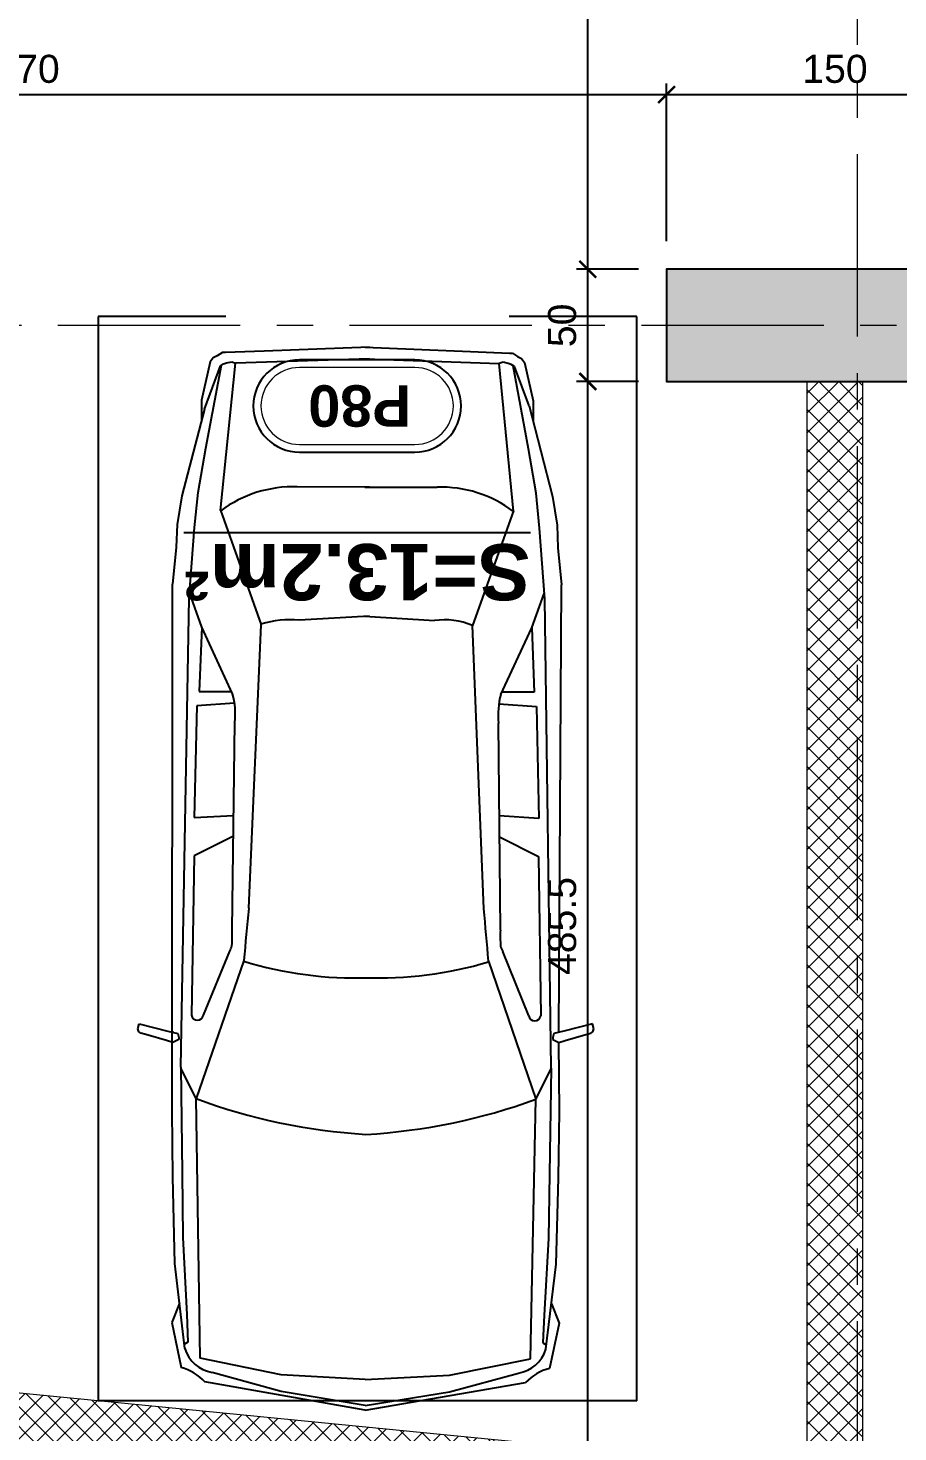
# Model space of a CAD drawing. Header units: centimetres. Extents: x 54080 to 59633, y -55119 to -48218.
# Drawn here: x 57873 to 58261, y -54590 to -53965 of the extents above; entities that cross this region are included whole.
import ezdxf
from ezdxf.enums import TextEntityAlignment as Align

# ---------------------------------------------------------------- set-up
doc = ezdxf.new("R2010")
doc.units = ezdxf.units.CM
doc.header["$LTSCALE"] = 50
doc.header["$MEASUREMENT"] = 0
doc.linetypes.add('AXES', pattern=[2, 1.25, -0.25, 0.25, -0.25])
doc.linetypes.add('CONTINU', pattern=[0])
doc.layers.get('0').update_dxf_attribs({"color": 8})
for name, color, linetype in [('AXES', 10, 'AXES'), ('BETON COUPE', 3, 'CONTINU'), ('BETON TRAME', 252, 'Continuous'), ('COTE 50ème', 1, 'Continuous'), ('FINI', 251, 'Continuous'), ('PILIER', 7, 'Continuous'), ('TEXTE', 7, 'Continuous')]:
    doc.layers.add(name, color=color, linetype=linetype)
doc.layers.add('BETON HACHURE', color=253, linetype='Continuous', lineweight=13)
doc.layers.add('MACONNERIE COUPE', color=7, linetype='Continuous', lineweight=30)
doc.styles.add('BRMNAMES', font='swisseb.ttf', dxfattribs={"height": 20})
doc.styles.add('RS_TEXT_1.50', font='arial.ttf', dxfattribs={"height": 12.5})
doc.styles.add('RS_TXT_50', font='arial.ttf', dxfattribs={"height": 12.5})
doc.dimstyles.new('RS_50CM_LINEAIRE', dxfattribs={"dimscale": 5, "dimtxt": 12.5, "dimasz": 1.5, "dimexe": 1, "dimexo": 2.5, "dimgap": 1, "dimtad": 1, "dimdec": 1, "dimrnd": 0.5, "dimdsep": 46, "dimtxsty": 'RS_TXT_50', "dimblk1": 'ARCHTICK', "dimblk2": 'ARCHTICK', "dimsah": 1, "dimcen": 2.5, "dimdle": 1, "dimclrt": 4, "dimadec": 0, "dimazin": 2, "dimtfac": 1, "dimtdec": 1, "dimtix": 1, "dimtmove": 2, "dimatfit": 3, "dimfxl": 1, "dimtolj": 1, "dimtzin": 0, "dimarcsym": 0})

# ---------------------------------------------------------------- blocks, each defined once
blk = doc.blocks.new('A$C99aa3423')
at = {"layer": 'AXES', "lineweight": 5, "ltscale": 1.3}
for p, q in [((2040.000211652863, -4150.000002682165), (2040.000211652863, -1058.409073453964)), ((3195.000211652863, -3234.999999999942), (-1984.999788347151, -3234.999999999942))]:
    blk.add_line(p, q, dxfattribs=at)
blk = doc.blocks.new('_ArchTick')
at = {"color": 0, "linetype": 'ByBlock', "const_width": 0.15}
blk.add_lwpolyline([(-0.5, -0.5), (0.5, 0.5)], dxfattribs=at)
blk = doc.blocks.new('*D987')
at = {"layer": 'COTE 50ème', "color": 0, "lineweight": -2, "ltscale": 0.5, "transparency": 16777216}
for p, q in [((58122.54091715266, -54612.6173079182), (58122.54091715266, -54117.36232274525)), ((58145.17135515629, -54122.36232274525), (58117.54091715266, -54122.36232274525)), ((58207.67135515629, -54607.6173079182), (58117.54091715266, -54607.6173079182))]:
    blk.add_line(p, q, dxfattribs=at)
at = {"layer": 'Defpoints', "color": 0, "ltscale": 0.5, "transparency": 16777216}
for p in [(58122.54091715266, -54122.36232274525), (58157.67135515629, -54122.36232274525), (58220.17135515629, -54607.6173079182)]:
    blk.add_point(p, dxfattribs=at)
at = {"layer": 'COTE 50ème', "color": 0, "lineweight": -2, "ltscale": 0.5, "transparency": 16777216, "xscale": 7.5, "yscale": 7.5, "zscale": 7.5}
for p, rotation in [((58122.54091715266, -54122.36232274525), 90), ((58122.54091715266, -54607.6173079182), 270)]:
    blk.add_blockref('_ArchTick', p, dxfattribs=dict(at, rotation=rotation))
at = {"layer": 'COTE 50ème', "color": 4, "ltscale": 0.5, "transparency": 16777216, "insert": (58111.15875480611, -54364.98981533173), "char_height": 12.5, "attachment_point": 5, "rotation": 90, "style": 'RS_TXT_50'}
blk.add_mtext('\\A1;485.5', dxfattribs=at)
blk = doc.blocks.new('*D988')
at = {"layer": 'COTE 50ème', "color": 0, "lineweight": -2, "ltscale": 0.5, "transparency": 16777216}
for p, q in [((58122.54091715268, -54127.36232274525), (58122.54091715268, -54067.36232274525)), ((58145.17135515629, -54072.36232274525), (58117.54091715268, -54072.36232274525)), ((58145.17135515629, -54122.36232274525), (58117.54091715268, -54122.36232274525))]:
    blk.add_line(p, q, dxfattribs=at)
at = {"layer": 'Defpoints', "color": 0, "ltscale": 0.5, "transparency": 16777216}
for p in [(58122.54091715268, -54072.36232274525), (58157.67135515629, -54072.36232274525), (58157.67135515629, -54122.36232274525)]:
    blk.add_point(p, dxfattribs=at)
at = {"layer": 'COTE 50ème', "color": 0, "lineweight": -2, "ltscale": 0.5, "transparency": 16777216, "xscale": 7.5, "yscale": 7.5, "zscale": 7.5}
for p, rotation in [((58122.54091715268, -54072.36232274525), 90), ((58122.54091715268, -54122.36232274525), 270)]:
    blk.add_blockref('_ArchTick', p, dxfattribs=dict(at, rotation=rotation))
at = {"layer": 'COTE 50ème', "color": 4, "ltscale": 0.5, "transparency": 16777216, "insert": (58111.15875480614, -54097.36232274525), "char_height": 12.5, "attachment_point": 5, "rotation": 90, "style": 'RS_TXT_50'}
blk.add_mtext('\\A1;50', dxfattribs=at)
blk = doc.blocks.new('*D989')
at = {"layer": 'COTE 50ème', "color": 0, "lineweight": -2, "ltscale": 0.5, "transparency": 16777216}
for p, q in [((58122.54091715271, -54077.36232274525), (58122.54091715271, -53442.36235951268)), ((58145.17135515629, -53447.36235951268), (58117.54091715271, -53447.36235951268)), ((58145.17135515629, -54072.36232274525), (58117.54091715271, -54072.36232274525))]:
    blk.add_line(p, q, dxfattribs=at)
at = {"layer": 'Defpoints', "color": 0, "ltscale": 0.5, "transparency": 16777216}
for p in [(58122.54091715271, -53447.36235951268), (58157.67135515629, -53447.36235951268), (58157.67135515629, -54072.36232274525)]:
    blk.add_point(p, dxfattribs=at)
at = {"layer": 'COTE 50ème', "color": 0, "lineweight": -2, "ltscale": 0.5, "transparency": 16777216, "xscale": 7.5, "yscale": 7.5, "zscale": 7.5}
for p, rotation in [((58122.54091715271, -53447.36235951268), 90), ((58122.54091715271, -54072.36232274525), 270)]:
    blk.add_blockref('_ArchTick', p, dxfattribs=dict(at, rotation=rotation))
at = {"layer": 'COTE 50ème', "color": 4, "ltscale": 0.5, "transparency": 16777216, "insert": (58111.15875480617, -53759.86234112897), "char_height": 12.5, "attachment_point": 5, "rotation": 90, "style": 'RS_TXT_50'}
blk.add_mtext('\\A1;625', dxfattribs=at)
blk = doc.blocks.new('*D1103')
at = {"layer": 'COTE 50ème', "color": 0, "lineweight": -2, "ltscale": 0.5, "transparency": 16777216}
for p, q in [((57582.67135515626, -53994.51134071965), (58162.67135515626, -53994.51134071965)), ((57587.67135515626, -54059.86232274525), (57587.67135515626, -53989.51134071965)), ((58157.67135515626, -54059.86232274522), (58157.67135515626, -53989.51134071965))]:
    blk.add_line(p, q, dxfattribs=at)
at = {"layer": 'Defpoints', "color": 0, "ltscale": 0.5, "transparency": 16777216}
for p in [(58157.67135515626, -53994.51134071965), (57587.67135515626, -54072.36232274525), (58157.67135515626, -54072.36232274522)]:
    blk.add_point(p, dxfattribs=at)
at = {"layer": 'COTE 50ème', "color": 0, "lineweight": -2, "ltscale": 0.5, "transparency": 16777216, "xscale": 7.5, "yscale": 7.5, "zscale": 7.5, "rotation": 180}
blk.add_blockref('_ArchTick', (57587.67135515626, -53994.51134071965), dxfattribs=at)
at = {"layer": 'COTE 50ème', "color": 0, "lineweight": -2, "ltscale": 0.5, "transparency": 16777216, "xscale": 7.5, "yscale": 7.5, "zscale": 7.5}
blk.add_blockref('_ArchTick', (58157.67135515626, -53994.51134071965), dxfattribs=at)
at = {"layer": 'COTE 50ème', "color": 4, "ltscale": 0.5, "transparency": 16777216, "insert": (57872.67135515626, -53983.12917837313), "char_height": 12.5, "attachment_point": 5, "style": 'RS_TXT_50'}
blk.add_mtext('\\A1;570', dxfattribs=at)
blk = doc.blocks.new('*D1104')
at = {"layer": 'COTE 50ème', "color": 0, "lineweight": -2, "ltscale": 0.5, "transparency": 16777216}
for p, q in [((58152.67135515626, -53994.51134071965), (58312.67135515626, -53994.51134071965)), ((58157.67135515626, -54059.86232274522), (58157.67135515626, -53989.51134071965)), ((58307.67135515626, -54059.86232274522), (58307.67135515626, -53989.51134071965))]:
    blk.add_line(p, q, dxfattribs=at)
at = {"layer": 'Defpoints', "color": 0, "ltscale": 0.5, "transparency": 16777216}
for p in [(58307.67135515626, -53994.51134071965), (58157.67135515626, -54072.36232274522), (58307.67135515626, -54072.36232274522)]:
    blk.add_point(p, dxfattribs=at)
at = {"layer": 'COTE 50ème', "color": 0, "lineweight": -2, "ltscale": 0.5, "transparency": 16777216, "xscale": 7.5, "yscale": 7.5, "zscale": 7.5, "rotation": 180}
blk.add_blockref('_ArchTick', (58157.67135515626, -53994.51134071965), dxfattribs=at)
at = {"layer": 'COTE 50ème', "color": 0, "lineweight": -2, "ltscale": 0.5, "transparency": 16777216, "xscale": 7.5, "yscale": 7.5, "zscale": 7.5}
blk.add_blockref('_ArchTick', (58307.67135515626, -53994.51134071965), dxfattribs=at)
at = {"layer": 'COTE 50ème', "color": 4, "ltscale": 0.5, "transparency": 16777216, "insert": (58232.67135515626, -53983.12917837313), "char_height": 12.5, "attachment_point": 5, "style": 'RS_TXT_50'}
blk.add_mtext('\\A1;150', dxfattribs=at)
blk = doc.blocks.new('*D1383')
at = {"layer": 'COTE 50ème', "color": 0, "lineweight": -2, "ltscale": 0.5, "transparency": 16777216}
for p, q in [((56913.949675413, -54491.9020474939), (56905.91432226521, -54573.7256339919)), ((58216.37906586262, -54697.39365551719), (56901.42692528494, -54568.26090450714)), ((58218.94968952567, -54620.05746599946), (58210.91433637787, -54701.88105249745))]:
    blk.add_line(p, q, dxfattribs=at)
at = {"layer": 'Defpoints', "color": 0, "ltscale": 0.5, "transparency": 16777216}
for p in [(56915.17134104361, -54479.46188941262), (56906.40298851745, -54568.74957075939), (58220.17135515627, -54607.61730791818)]:
    blk.add_point(p, dxfattribs=at)
at = {"layer": 'COTE 50ème', "color": 0, "lineweight": -2, "ltscale": 0.5, "transparency": 16777216, "xscale": 7.5, "yscale": 7.5, "zscale": 7.5}
for p, rotation in [((56906.40298851745, -54568.74957075939), 174.3913441653871), ((58211.40300263011, -54696.90498926495), 354.3913441653871)]:
    blk.add_blockref('_ArchTick', p, dxfattribs=dict(at, rotation=rotation))
at = {"layer": 'COTE 50ème', "color": 4, "ltscale": 0.5, "transparency": 16777216, "insert": (57560.01582796334, -54621.4953652088), "char_height": 12.5, "attachment_point": 5, "rotation": 354.3913441653871, "style": 'RS_TXT_50'}
blk.add_mtext('\\A1;1311.5', dxfattribs=at)
blk = doc.blocks.new('*D1391')
at = {"layer": 'COTE 50ème', "color": 0, "lineweight": -2, "ltscale": 0.5, "transparency": 16777216}
for p, q in [((54463.31701716159, -54276.36188518725), (54454.06751345095, -54370.54910421685)), ((59272.58151958902, -54838.71943726104), (54449.5801164707, -54365.08437473208)), ((59276.36629381488, -54749.01961521168), (59267.11679010425, -54843.2068342413))]:
    blk.add_line(p, q, dxfattribs=at)
at = {"layer": 'Defpoints', "color": 0, "ltscale": 0.5, "transparency": 16777216}
for p in [(54464.53868279222, -54263.92172710598), (54454.55617970321, -54365.57304098434), (59277.58795944552, -54736.57945713042)]:
    blk.add_point(p, dxfattribs=at)
at = {"layer": 'COTE 50ème', "color": 0, "lineweight": -2, "ltscale": 0.5, "transparency": 16777216, "xscale": 7.5, "yscale": 7.5, "zscale": 7.5}
for p, rotation in [((54454.55617970321, -54365.57304098434), 174.3913441652517), ((59267.6054563565, -54838.23077100878), 354.3913441652516)]:
    blk.add_blockref('_ArchTick', p, dxfattribs=dict(at, rotation=rotation))
at = {"layer": 'COTE 50ème', "color": 4, "ltscale": 0.5, "transparency": 16777216, "insert": (56862.19365041945, -54590.5699911932), "char_height": 12.5, "attachment_point": 5, "rotation": 354.39134416525167, "style": 'RS_TXT_50'}
blk.add_mtext('\\A1;4836', dxfattribs=at)
blk = doc.blocks.new('PILIER')
at = {"color": 252}
blk.add_lwpolyline([(1.56319072003831, 1.2), (-1.43680927996169, 1.2, 1), (-1.43680927996169, -1.2), (1.56319072003831, -1.2, 1), (1.56319072003831, 1.2, -1)], format="xyb", dxfattribs=at)
at = {"color": 10, "lineweight": 20}
blk.add_lwpolyline([(1.56319072003831, 1), (-1.43680927996169, 1, 1), (-1.43680927996169, -1), (1.56319072003831, -1, 1)], format="xyb", close=True, dxfattribs=at)
at = {"color": 7, "style": 'BRMNAMES'}
blk.add_attdef('PILIER_TEXTE', text='', height=1.0764, dxfattribs=at).set_placement((0, 0), align=Align.MIDDLE_CENTER)

msp = doc.modelspace()

# ---------------------------------------------------------------- hatches: boundary and pattern name
at = {"layer": 'BETON HACHURE', "transparency": 33554585}
h = msp.add_hatch(dxfattribs=at)
h.set_pattern_fill('ANSI37', color=256, scale=50, angle=270, style=0)
h.set_pattern_definition([(315, (861.4592228300826, 19655.39304804563), (4.419417382415923, 4.419417382415921), []), (45, (861.4592228300826, 19655.39304804563), (-4.41941738241592, 4.419417382415923), [])])
h.paths.add_polyline_path([(56357.6711435034, -51847.21800907419), (56382.67114350339, -51847.21800907419), (56382.6711435034, -52172.21800907419), (56357.6711435034, -52172.21800907417)], flags=0)
h.paths.add_polyline_path([(56357.6711435034, -51847.21800907419), (56382.67114350339, -51847.21800907419), (56382.6711435034, -52172.21800907419), (56357.6711435034, -52172.21800907417)], flags=0)
h.paths.add_polyline_path([(58537.66685065338, -51987.36232274516), (58537.67114350337, -52037.36231738077), (58617.67114350337, -52037.36231738077), (58617.66685065338, -51987.36232274516)], flags=0)
h.paths.add_polyline_path([(58157.66907774573, -51987.36232274525), (58157.66907774573, -52037.36231738086), (58237.66907774573, -52037.36231738086), (58237.66907774573, -51987.36232274525)], flags=0)
edge = h.paths.add_edge_path(flags=0)
edge.add_arc((58197.66907774576, -50672.36229558228), 40, 0, 360)
edge = h.paths.add_edge_path(flags=0)
edge.add_arc((58197.66907774573, -49997.36232274529), 40, 0, 360)
edge = h.paths.add_edge_path(flags=0)
edge.add_arc((58197.66907774572, -51272.3623323497), 40, 0, 360)
h.paths.add_polyline_path([(59277.6711435034, -49527.22052557723), (54853.82699740477, -49527.21800907417), (54464.53868279222, -54263.92172710598), (59277.58795944553, -54736.57945713042), (59277.6711435034, -54713.50983066575)])
edge = h.paths.add_edge_path(flags=0)
edge.add_arc((58197.66907774572, -51272.3623323497), 40, 0, 360)
h.paths.add_polyline_path([(56982.67114350341, -49552.21800907419), (56982.67114350341, -49972.36232274529), (57007.67114350341, -49972.36232274529), (57007.67114350341, -49552.21800907419), (58577.67780778063, -49552.21800907419), (58577.66685065338, -50022.36232274529), (58617.67114350343, -50022.36232274529), (58617.67114350343, -49552.21800907419), (59247.6711435034, -49552.2205255772), (59247.6711435034, -51282.3623323497), (58617.67114350343, -51282.3623323497), (58617.67114350343, -50647.36229558228), (58577.66685065338, -50647.36229558228), (58577.66685065338, -51312.3623323497), (59247.6711435034, -51312.3623323497), (59247.6711435034, -52057.36232274522), (58577.66685065338, -52057.36232274522), (58577.66685065338, -53447.36235951266), (58617.6711435034, -53447.36235951266), (58617.67114350341, -52087.36232274522), (59247.6711435034, -52087.36232274522), (59247.6711435034, -54709.0122819041), (58245.17135515626, -54610.07239253733), (58245.17135515626, -54122.36232274522), (58220.17135515626, -54122.36232274522), (58220.17135515626, -54607.61730791818), (56915.1713410436, -54479.46188941262), (56915.1713410436, -54122.36232274525), (56890.1713410436, -54122.36232274525), (56890.1713410436, -54477.00680479346), (55702.67135515626, -54360.39028676845), (55702.67135515626, -54122.36232274525), (55652.67114350341, -54122.36232274525), (55652.67114350341, -54355.4800967451), (54491.47013147647, -54241.44622697061), (54666.86086209134, -52107.36232274523), (54872.67135515626, -52107.36232274523), (54872.67135515626, -52057.36232274523), (54670.97014612785, -52057.36232274523), (54672.81931996375, -52037.36231738086), (54872.6711435034, -52037.36231738087), (54872.6711435034, -51987.36231738089), (54676.72312129579, -51987.36231738087), (54733.4311220244, -51297.36231738086), (54872.6711435034, -51297.36231738086), (54872.6711435034, -51247.36231738086), (54737.54038367115, -51247.36231738086), (54782.74240602593, -50697.36228061344), (54872.6711435034, -50697.36228061344), (54872.6711435034, -50647.36228061344), (54786.85168051075, -50647.36228061344), (54876.85666913999, -49552.21800907419), (55655.1711435034, -49552.21800907419), (55655.1711435034, -49972.36231738084), (55680.1711435034, -49972.36231738084), (55680.1711435034, -49552.21800907417)], flags=16)
h.paths.add_polyline_path([(58157.66907774573, -51232.3623323497), (58157.66907774573, -51312.3623323497), (58237.66907774573, -51312.3623323497), (58237.66907774573, -51232.3623323497)], flags=0)
at = {"layer": 'BETON TRAME', "transparency": 33554559}
h = msp.add_hatch(color=256, dxfattribs=at)
h.dxf.hatch_style = 1
h.paths.add_polyline_path([(57437.67135515626, -52797.36230777639), (57472.67135515626, -52797.36230777639), (57472.67135515626, -53447.36234454381), (57437.67135515626, -53447.36234454381), (57437.67135515626, -53272.36232274523), (56977.67135515626, -53272.36232274523), (56977.67135515626, -53447.36234454381), (56942.67135515626, -53447.36234454381), (56942.67135515626, -52797.36230777639), (56977.67135515626, -52797.36230777639), (56977.67135515626, -53232.36232274523), (57187.67135515626, -53232.36232274523), (57187.67135515626, -52902.36232274523), (57227.67135515626, -52902.36232274523), (57227.67135515626, -53232.36232274523), (57437.67135515626, -53232.36232274523)])
h.paths.add_polyline_path([(58307.67135515626, -54122.36232274522), (58307.67135515626, -54072.36232274522), (58157.67135515626, -54072.36232274522), (58157.67135515626, -54122.36232274522)])
h.paths.add_polyline_path([(57587.67135515626, -54122.36232274525), (57587.67135515626, -54072.36232274525), (57437.67135515626, -54072.36232274525), (57437.67135515626, -54122.36232274525)])
h.paths.add_polyline_path([(56977.6713410436, -54122.36232274525), (56977.6713410436, -54072.36232274525), (56827.6713410436, -54072.36232274525), (56827.6713410436, -54122.36232274525)])
h.paths.add_polyline_path([(56257.67114350342, -54122.3623173808), (56257.67114350342, -54072.3623173808), (56107.67114350342, -54072.3623173808), (56107.67114350342, -54122.3623173808)])
h.paths.add_polyline_path([(56257.67135515626, -53447.36234454381), (56257.67135515626, -53397.36234454381), (56107.67135024943, -53397.36234454381), (56107.67135024943, -53447.36234454381)])
h.paths.add_polyline_path([(58307.67135515626, -53447.36235951266), (58307.67135515626, -53397.36235951266), (58157.67135515626, -53397.36235951266), (58157.67135515626, -53447.36235951266)])
h.paths.add_polyline_path([(58307.67135515626, -52847.36232274523), (58307.67135515626, -52797.36232274523), (58157.67135515626, -52797.36232274523), (58157.67135515626, -52847.36232274523)])
h.paths.add_polyline_path([(56257.67136742881, -52847.36230777639), (56257.67136742881, -52797.36230777639), (56107.67136252198, -52797.36230777639), (56107.67136252198, -52847.36230777639)])
h.paths.add_polyline_path([(56257.67159135422, -52107.36231738084), (56257.67159135422, -52057.36231738084), (56107.67114350342, -52057.36231738084), (56107.67114350342, -52107.36231738084)])
h.paths.add_polyline_path([(58157.67135515626, -52057.36232274522), (58157.67135515626, -52107.36232274522), (58307.67135515626, -52107.36232274522), (58307.67135515626, -52057.36232274522)])
h.paths.add_polyline_path([(57492.67135515626, -52107.36232274525), (57492.67135515626, -52057.36232274525), (57367.67135515626, -52057.36232274525), (57367.67135515626, -52107.36232274525)])
h.paths.add_polyline_path([(57047.67135515626, -52107.36232274523), (57047.67135515626, -52057.36232274523), (56922.67136742881, -52057.36232274523), (56922.67136742881, -52107.36232274523)])
h.paths.add_polyline_path([(57072.67135515626, -52057.36232274525), (57047.67135515626, -52057.36232274525), (57047.67135515626, -52562.36232274523), (57072.67135515626, -52562.36232274523)])
h.paths.add_polyline_path([(57367.67135515626, -52057.36232274523), (57342.67135515626, -52057.36232274523), (57342.67135515626, -52562.36232274523), (57367.67135515626, -52562.36232274523)])

# ---------------------------------------------------------------- linework, layer by layer
at = {"layer": 'BETON COUPE', "lineweight": 5}
msp.add_lwpolyline([(58577.66685065338, -50647.36229558228), (58577.66685065338, -51312.3623323497), (59247.6711435034, -51312.3623323497), (59247.6711435034, -52057.36232274522), (58577.66685065338, -52057.36232274522), (58577.66685065338, -53447.36235951266), (58617.6711435034, -53447.36235951266), (58617.67114350341, -52087.36232274522), (59247.6711435034, -52087.36232274522), (59247.6711435034, -54709.0122819041), (58245.17135515626, -54610.07239253733), (58245.17135515626, -54122.36232274522), (58220.17135515626, -54122.36232274522), (58220.17135515626, -54607.61730791818), (56915.1713410436, -54479.46188941262), (56915.1713410436, -54122.36232274525), (56890.1713410436, -54122.36232274525), (56890.1713410436, -54477.00680479346), (55702.67135515626, -54360.39028676845)], dxfattribs=at)
at = {"layer": 'BETON COUPE'}
msp.add_lwpolyline([(58307.67135515626, -54122.36232274522), (58307.67135515626, -54072.36232274522), (58157.67135515626, -54072.36232274522), (58157.67135515626, -54122.36232274522)], close=True, dxfattribs=at)
at = {"layer": 'FINI'}
for p, q in [((57961.19653029525, -54093.44512183015), (57904.35442504994, -54093.44512183015)), ((57904.35442504994, -54093.44512183015), (57904.3544250499, -54576.60301641532)), ((58144.35442504989, -54093.44512183018), (58087.51231980458, -54093.44512183018)), ((58144.35442504986, -54576.60301641532), (58144.35442504989, -54093.44512183018)), ((58025.33459664672, -54107.03044303073), (57978.36769050742, -54108.8501843074)), ((58023.37441559943, -54107.0263865231), (58070.33355219485, -54109.04050357649)), ((57954.27331367831, -54113.67357893815), (57950.34233950458, -54130.63434986165)), ((57955.62487276702, -54111.82982723825), (57954.27331367831, -54113.67357893815)), ((57957.44375082674, -54110.89584468974), (57955.62487276702, -54111.82982723825)), ((57959.71486239784, -54109.49935191995), (57957.44375082674, -54110.89584468974)), ((57961.08631880148, -54109.48442850405), (57959.71486239784, -54109.49935191995)), ((57960.22662375489, -54114.52332550226), (57961.59327001911, -54114.05119535513)), ((57978.36769050742, -54108.8501843074), (57961.08631880148, -54109.48442850405)), ((57961.59327001911, -54114.05119535513), (57963.87416528987, -54113.56944494325)), ((57963.87416528987, -54113.56944494325), (57965.62680259502, -54114.12795761478)), ((58025.32363770871, -54112.32600865801), (57965.62680259502, -54114.12795761478)), ((58023.36345666135, -54112.32195215032), (58083.0523223815, -54114.37096451633)), ((58070.33355219485, -54109.04050357649), (58087.61198671157, -54109.74626775825)), ((58084.80725629937, -54113.81971060776), (58083.0523223815, -54114.37096451633)), ((58087.08630257511, -54114.31089761632), (58084.80725629937, -54113.81971060776)), ((58087.61198671157, -54109.74626775825), (58088.98353370262, -54109.76686769791)), ((58088.98353370262, -54109.76686769791), (58091.248681431, -54111.17274805496)), ((58091.248681431, -54111.17274805496), (58093.06367861183, -54112.11425074705)), ((58093.06367861183, -54112.11425074705), (58094.4077594872, -54113.96358095421)), ((58094.4077594872, -54113.96358095421), (58098.26850081201, -54130.9404764871)), ((57951.75856513347, -54134.73428973084), (57958.8649513764, -54115.45266271947)), ((57952.40447003741, -54152.10252391722), (57959.38867799219, -54115.09522114298)), ((57958.8649513764, -54115.45266271947), (57960.22662375489, -54114.52332550226)), ((57958.91215741381, -54179.8997383363), (57965.62680259502, -54114.12795761478)), ((58089.49485210895, -54180.16997342737), (58083.0523223815, -54114.37096451633)), ((58088.45098303725, -54114.78868012285), (58087.08630257511, -54114.31089761632)), ((58089.80863286972, -54115.72364485671), (58088.45098303725, -54114.78868012285)), ((58096.11753310124, -54152.39993172287), (58089.28637926857, -54115.36398869584)), ((58096.4056023566, -54133.1989228373), (58089.80863286972, -54115.72364485671)), ((57950.34233950458, -54130.63434986165), (57950.44134450238, -54139.75857872452)), ((58098.26850081201, -54130.9404764871), (58098.13371934562, -54139.93167722897)), ((57951.75856513347, -54134.73428973084), (57941.66032731971, -54173.25211637939)), ((58096.4056023566, -54133.1989228373), (58106.77388378094, -54173.59381155632)), ((57948.96038530971, -54171.80123377632), (57952.40447003741, -54152.10252391722)), ((58099.47989301201, -54172.11272721706), (58096.11753310124, -54152.39993172287)), ((58025.20549559745, -54169.41450588274), (57993.09414761418, -54169.34805287328)), ((58023.24531455016, -54169.41044937508), (58055.35682698858, -54169.47690272485)), ((57941.66032731971, -54173.25211637939), (57939.5134108152, -54186.07845561157)), ((57947.30052306147, -54187.36551193078), (57948.96038530971, -54171.80123377632)), ((58101.07532250771, -54187.68374205331), (58099.47989301201, -54172.11272721706)), ((58106.77388378094, -54173.59381155632), (58108.86769468996, -54186.42892678565)), ((57958.92642674944, -54179.75931975187), (57977.05447071666, -54230.84268581087)), ((58089.48099926365, -54180.02949664535), (58071.1418467651, -54231.03739545977)), ((57939.5134108152, -54186.07845561157), (57939.1654760899, -54196.14165545607)), ((57944.90002178289, -54218.94132648839), (57947.30052306147, -54187.36551193078)), ((58103.34511429148, -54219.26922157514), (58101.07532250771, -54187.68374205331)), ((58108.86769468996, -54186.42892678565), (58109.17414073222, -54196.49348084209)), ((57939.1654760899, -54196.14165545607), (57937.51556232195, -54212.62034775215)), ((58109.17414073222, -54196.49348084209), (58110.75583681567, -54212.97886081136)), ((57937.31991094869, -54447.18859218937), (57937.51556232195, -54212.62034775215)), ((58109.60137112521, -54411.87325044759), (58110.75583681567, -54212.97886081136)), ((57941.22601321287, -54427.94178591034), (57944.90002178289, -54218.94132648839)), ((57950.53169472808, -54231.84856018089), (57945.09036811267, -54216.43754226409)), ((58097.66023237247, -54232.15303615961), (58103.16512835515, -54216.7646130152)), ((58106.15422520325, -54428.2830975251), (58103.34511429148, -54219.26922157514)), ((57950.53169472808, -54231.84856018089), (57949.41166295458, -54260.48879543925)), ((57964.26089446533, -54261.58028734257), (57950.53169472808, -54231.84856018089)), ((57971.48911026182, -54357.06984750312), (57977.05447071666, -54230.84268581087)), ((58025.10224235495, -54226.93753543726), (57994.03196697063, -54228.75629547588)), ((58023.11048521469, -54226.93341358425), (58054.17313127514, -54228.88075494618)), ((58076.1847187712, -54357.28651041826), (58071.1418467651, -54231.03739545977)), ((58083.80809377679, -54261.82768496574), (58097.66023237247, -54232.15303615961)), ((58097.66023237247, -54232.15303615961), (58098.66171599506, -54260.79733288824)), ((57949.41166295458, -54260.48879543925), (57963.64489007925, -54260.51825047107)), ((58098.66171599506, -54260.79733288824), (58084.30293340726, -54260.76761802493)), ((57948.33756949299, -54266.85147473766), (57947.17363168867, -54316.70793248841)), ((57965.1148179448, -54265.68794452172), (57948.33756949299, -54266.85147473766)), ((58082.93721083026, -54265.93177521552), (58099.7094654785, -54267.16473215815)), ((58099.7094654785, -54267.16473215815), (58100.66704274403, -54317.02558029012)), ((57964.04355746214, -54366.60162793702), (57965.29547280275, -54274.31223288539)), ((58083.59075677366, -54366.84902556019), (58082.72082813408, -54274.55523944658)), ((57947.17363168867, -54316.70793248841), (57964.73388742537, -54315.71150316022)), ((58100.66704274403, -54317.02558029012), (58083.1110615304, -54315.95647946815)), ((57964.60800187061, -54324.99160510369), (57947.13850659205, -54333.68104190467)), ((58083.19853665317, -54325.237022952), (58100.63191764744, -54333.99868970638)), ((57947.13850659205, -54333.68104190467), (57945.93066241809, -54404.753885894)), ((58100.63191764744, -54333.99868970638), (58101.54575299848, -54405.07592441732)), ((57951.23477864862, -54404.76486252714), (57962.96304184802, -54376.14690944456)), ((58096.24163676799, -54405.06494778424), (58084.63192068443, -54376.39869778935)), ((57969.31913416874, -54380.40344102719), (57947.97534104146, -54441.88709697721)), ((58078.2581010192, -54380.6288853841), (58099.34723702691, -54442.2003543977)), ((57922.08016996033, -54410.8295908056), (57922.66953434783, -54408.57659477941)), ((57922.52245327564, -54412.20585734866), (57922.08016996033, -54410.8295908056)), ((57923.43172836758, -54412.6730132408), (57922.52245327564, -54412.20585734866)), ((57922.5620844863, -54408.54853038493), (57935.32856378672, -54411.88793391536)), ((57926.6220635116, -54413.62224811551), (57923.43172836758, -54412.6730132408)), ((57934.8265871637, -54415.99749369491), (57926.6220635116, -54413.62224811551)), ((57935.32856378672, -54411.88793391536), (57939.89035500822, -54412.85176329498)), ((57937.65042747059, -54412.37848015974), (57937.65563159606, -54411.87325044759)), ((57939.89035500822, -54412.85176329498), (57940.32782886474, -54414.68556547951)), ((58107.36664771307, -54412.85176329498), (58106.92917385654, -54414.68556547951)), ((58111.92843893453, -54411.88793391536), (58107.36664771307, -54412.85176329498)), ((58109.60657525066, -54412.37848015974), (58109.60137112521, -54411.87325044759)), ((58124.69491823499, -54408.54853038493), (58111.92843893453, -54411.88793391536)), ((58112.43041555759, -54415.99749369491), (58120.63493920968, -54413.62224811551)), ((58120.63493920968, -54413.62224811551), (58123.82527435368, -54412.6730132408)), ((58123.82527435368, -54412.6730132408), (58124.73454944563, -54412.20585734866)), ((58125.17683276092, -54410.8295908056), (58124.58746837342, -54408.57659477941)), ((58124.73454944563, -54412.20585734866), (58125.17683276092, -54410.8295908056)), ((57937.55988004649, -54416.94175398842), (57934.8265871637, -54415.99749369491)), ((57940.31788002927, -54415.59997926746), (57937.55988004649, -54416.94175398842)), ((57940.32782886474, -54414.68556547951), (57940.31788002927, -54415.59997926746)), ((58106.92917385654, -54414.68556547951), (58106.93912269199, -54415.59997926746)), ((58106.93912269199, -54415.59997926746), (58109.69712267476, -54416.94175398842)), ((58109.98063352909, -54447.5459058916), (58109.65518522825, -54416.94199611241)), ((58109.69712267476, -54416.94175398842), (58112.43041555759, -54415.99749369491)), ((57941.22601321287, -54427.94178591034), (57941.73755384296, -54475.03246372475)), ((57947.97534104146, -54441.88709697721), (57941.23019016506, -54428.32628803159)), ((58099.34723702691, -54442.2003543977), (58106.1484517365, -54428.66800614333)), ((58106.15422520325, -54428.2830975251), (58105.44795010909, -54475.3712551239)), ((57949.85772942768, -54557.52130956278), (57947.97534104146, -54441.88709697721)), ((58096.98626707207, -54557.8257855415), (58099.34723702691, -54442.2003543977)), ((57937.64275371816, -54476.9057323111), (57937.31991094869, -54447.18859218937)), ((58109.53479709209, -54477.26145526583), (58109.98063352909, -54447.5459058916)), ((57941.73755384296, -54475.03246372475), (57942.05028332266, -54503.8351893638)), ((58105.44795010909, -54475.3712551239), (58105.01584743875, -54504.17243936588)), ((57938.51698769329, -54515.30483115386), (57937.64275371816, -54476.9057323111)), ((58108.50164117854, -54515.65660684987), (58109.53479709209, -54477.26145526583)), ((57942.05028332266, -54503.8351893638), (57943.79432631555, -54538.10947642633)), ((58105.01584743875, -54504.17243936588), (58103.12996175979, -54538.43921445211)), ((57943.04390257936, -54553.20692793847), (57938.51698769329, -54515.30483115386)), ((58103.81805677951, -54553.53964291496), (58108.50164117854, -54515.65660684987)), ((57940.62676570186, -54532.96917950528), (57937.16091215728, -54541.58261403468)), ((57943.79432631555, -54538.10947642633), (57944.38567728842, -54550.44876243651)), ((58103.12996175979, -54538.43921445211), (58102.48770931637, -54550.77594757482)), ((58106.31882891563, -54533.31221861055), (58109.74894415445, -54541.93977730698)), ((57937.16091215728, -54541.58261403468), (57941.36239572844, -54561.74677751231)), ((58109.74894415445, -54541.93977730698), (58105.46403924481, -54562.08637858031)), ((57944.38567728842, -54550.44876243651), (57942.81111526188, -54551.25760385118)), ((58102.48770931637, -54550.77594757482), (58104.05891014788, -54551.59129900608)), ((57985.91041778069, -54565.02158316621), (57949.85772942768, -54557.52130956278)), ((58060.90300878659, -54565.17677700493), (58096.98626707207, -54557.8257855415)), ((57985.89505076336, -54572.44721588428), (57955.14867383224, -54563.89716102462)), ((58060.88764176926, -54572.60240972298), (58091.66897901567, -54564.17968373705)), ((58023.37441575467, -54580.70655490097), (57951.9574556828, -54568.13393451754)), ((58023.4025191574, -54567.12594667441), (57985.91041778069, -54565.02158316621)), ((58023.37441575467, -54580.70655490097), (58094.84263427719, -54568.42962905299)), ((58023.4025191574, -54567.12594667441), (58060.90300878659, -54565.17677700493)), ((58144.35442504986, -54576.60301641532), (57904.3544250499, -54576.60301641532)), ((58023.37876286996, -54578.60543297336), (57985.89505076336, -54572.44721588428)), ((58023.37876286996, -54578.60543297336), (58060.88764176926, -54572.60240972298))]:
    msp.add_line(p, q, dxfattribs=at)
for centre, major_axis, ratio, start_param, end_param in [((57991.01883201788, -54222.67460612563), (-0.5738758203971069, 53.36400880104317), 0.9999997916428742, -0.04964962506442205, 0.6326275099738385), ((58057.21124742914, -54222.81158839152), (-0.4835847966212948, 53.36490342185672), 0.9999997997666519, -0.6565815974824281, 0.02569556315918931), ((57989.68452704373, -54272.68390475007), (-0.7773960235429879, -44.13548114159644), 0.9999998392120582, 3.0605595171654, 3.452837564561171), ((58058.33855781321, -54272.82598121971), (-1.249178358204541, -44.24440136447019), 0.8567501148383436, 2.830192993852996, 3.284587045797759), ((57930.58094983816, -54270.72491153298), (-0.8336229136214324, 34.88928788689552), 0.9999997294640394, 4.585522758158135, 4.953624326468141), ((58117.44990130087, -54271.11162853427), (-0.8247985878779102, -34.88949813080591), 0.9999997178273563, 4.466761831813294, 4.834863404109098), ((59059.69505986298, -54470.03844441299), (-1069.033398334422, 232.6408420385274), 0.9999998469145477, 0.1108355544404285, 0.1322560406787221), ((56987.52052494076, -54465.75017118163), (-48.27950128524625, 1092.988611700433), 0.9999996430574644, -1.53705747502554, -1.515637476254689), ((57883.92604891289, -54369.08789831365), (-0.7731325571895472, -80.15235866916528), 0.9999994172118457, 1.522287593099759, 1.611464690883659), ((58163.69728868758, -54369.66687247736), (-2.064688158155603, -80.12944690091769), 0.9999999727990828, 4.702988405898942, 4.792165553268561), ((57952.2803836393, -54370.36741266563), (-10.66400374672525, 5.8140931949869), 0.9999996642997745, 3.144816528846667, 3.358791092633245), ((58095.33840811504, -54370.66346489798), (-1.354919069727106, 12.07016588143207), 0.99999979156302, 1.73682933855045, 1.950803799714838), ((58018.87948292855, -54218.33133269957), (-1.602694582569419, -169.7837150715646), 0.9999997819706363, -0.2873914850705783, 0.04403990660107393), ((58029.36897595338, -54218.35304023983), (-0.7468948181674611, -169.7896363356375), 0.9999998140398924, -0.03434046358851983, 0.2970909181880124), ((57948.58381761113, -54404.22915989783), (-0.877176750127643, 2.558376168203936), 0.9999997291696865, 1.435806510996805, 4.182631912852586), ((58098.89479196099, -54404.54022178808), (-0.877176750127643, 2.558376168203936), 0.9999997291696865, 1.435806510996805, 4.182631912852586), ((58031.81323612951, -54255.35353726996), (-230.3292304702205, 30.20887447541214), 0.8715422857587779, 1.314586907661296, 1.649297263584113), ((58016.28193811604, -54255.32139593805), (-230.4534184808078, -29.25546748758441), 0.8715379766610589, 1.492295685916919, 1.827005124680472), ((57957.41884320289, -54549.1281549244), (-0.3750541759798312, -14.93768918410432), 0.9999997868214285, -1.269218601763529, -0.1274100815982568), ((58089.46012088814, -54549.40140848822), (-0.3800807367844111, 14.93756213439974), 0.9999997806332868, 3.264527170376764, 4.406335823199862), ((57935.33288843514, -54583.73039633557), (-0.278665634137896, -22.79361625476887), 0.9999998050800858, 2.336519742874339, 2.886122254752834), ((58111.40267149173, -54584.09476493712), (-2.550020049136476, 22.6522403606064), 0.9999997601969237, 0.151455907870895, 0.7010584519300536)]:
    msp.add_ellipse(centre, major_axis=major_axis, ratio=ratio, start_param=start_param, end_param=end_param, dxfattribs=at)

# ---------------------------------------------------------------- block references
at = {"layer": 'MACONNERIE COUPE', "lineweight": 5, "ltscale": 0.5}
msp.add_blockref('A$C99aa3423', (56202.6711435034, -50862.36231738086), dxfattribs=at)
at = {"layer": 'PILIER', "xscale": 17.145, "yscale": 17.145, "zscale": 17.145, "rotation": 180}
msp.add_blockref('PILIER', (58020.85220221376, -54133.27060114716), dxfattribs=at).add_auto_attribs({'PILIER_TEXTE': 'P80'})

# ---------------------------------------------------------------- texts
at = {"layer": 'TEXTE', "insert": (58019.76879731871, -54207.13313179773), "char_height": 25, "width": 958.4362526796194, "attachment_point": 5, "rotation": 180.00000000020066, "style": 'RS_TEXT_1.50'}
msp.add_mtext('{\\fArial|b1|i0|c0|p34;\\LS=13.2m²}', dxfattribs=at)

# ---------------------------------------------------------------- dimensions: what is measured, and where the dimension line sits
at = {"layer": 'COTE 50ème', "ltscale": 0.5}
for base, p1, p2, picture, middle in [((58122.54091715271, -53447.36235951268), (58157.67135515626, -54072.36232274522), (58157.67135515626, -53447.36235951266), '*D989', (58111.15875480617, -53759.86234112897)), ((58122.54091715268, -54072.36232274525), (58157.67135515626, -54122.36232274522), (58157.67135515626, -54072.36232274522), '*D988', (58111.15875480614, -54097.36232274525)), ((58122.54091715266, -54122.36232274525), (58220.17135515626, -54607.61730791818), (58157.67135515626, -54122.36232274522), '*D987', (58111.15875480611, -54364.98981533173))]:
    dim = msp.add_linear_dim(base=base, p1=p1, p2=p2, angle=90, dimstyle='RS_50CM_LINEAIRE', dxfattribs=at)
    dim.commit()
    dim.dimension.update_dxf_attribs({"geometry": picture, "text_midpoint": middle})
for base, p1, p2, picture, middle in [((58157.67135515626, -53994.51134071965), (57587.67135515626, -54072.36232274525), (58157.67135515626, -54072.36232274522), '*D1103', (57872.67135515626, -53983.12917837313)), ((58307.67135515626, -53994.51134071965), (58157.67135515626, -54072.36232274522), (58307.67135515626, -54072.36232274522), '*D1104', (58232.67135515626, -53983.12917837313))]:
    dim = msp.add_linear_dim(base=base, p1=p1, p2=p2, dimstyle='RS_50CM_LINEAIRE', dxfattribs=at)
    dim.commit()
    dim.dimension.update_dxf_attribs({"geometry": picture, "text_midpoint": middle})
for p1, p2, distance, picture, middle in [((59277.58795944553, -54736.57945713042), (54464.53868279222, -54263.92172710598), 102.14029557974665, '*D1391', (56862.19365041945, -54590.5699911932)), ((58220.17135515626, -54607.61730791818), (56915.1713410436, -54479.46188941262), 89.71718924657509, '*D1383', (57560.01582796334, -54621.4953652088))]:
    dim = msp.add_aligned_dim(p1=p1, p2=p2, distance=distance, dimstyle='RS_50CM_LINEAIRE', dxfattribs=at)
    dim.commit()
    dim.dimension.update_dxf_attribs({"geometry": picture, "text_midpoint": middle})

doc.saveas('drawing.dxf')
